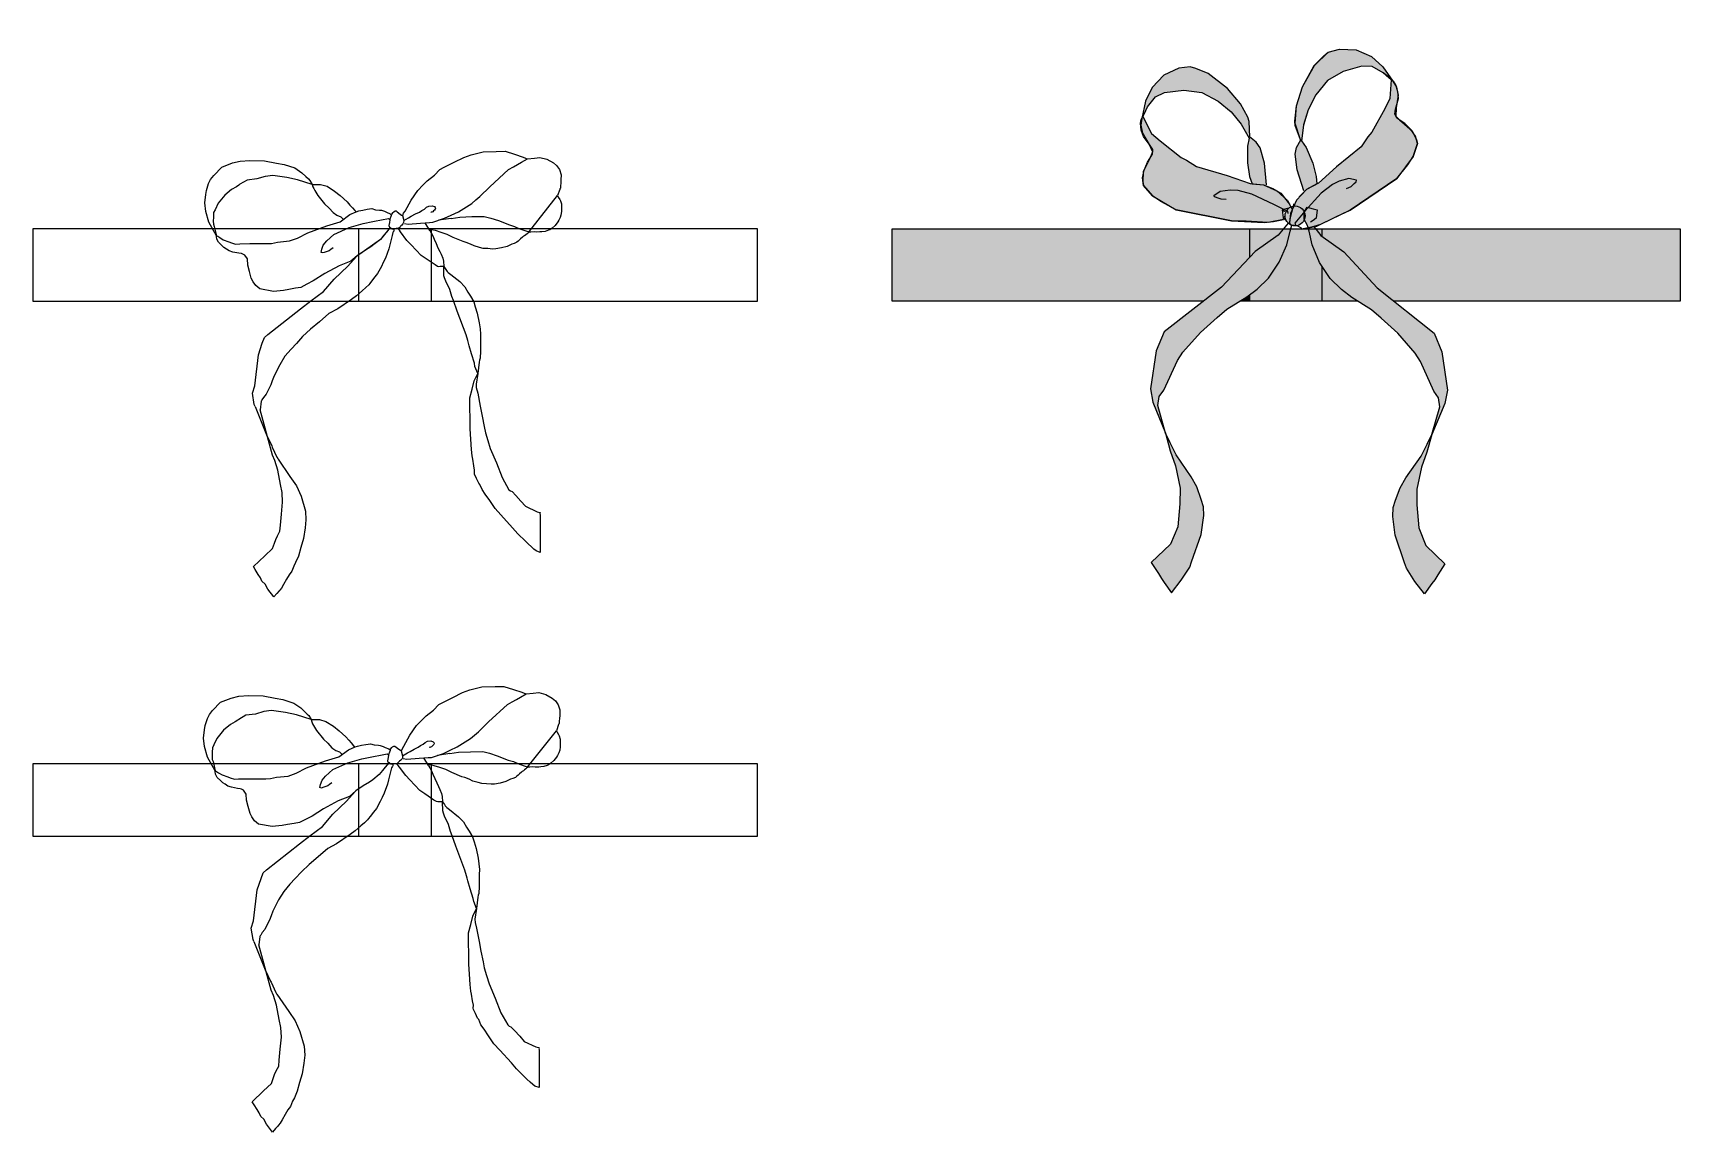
# Model space of a CAD drawing. Header units: millimetres. Extents: x -88727164121 to 1409438023, y -488056698 to 235964078476.
# Drawn here: x -109517641 to -109486434, y 8728189933 to 8728210757 of the extents above; entities that cross this region are included whole.
import ezdxf

# ---------------------------------------------------------------- set-up
doc = ezdxf.new("R2010")
doc.units = ezdxf.units.MM
doc.header["$MEASUREMENT"] = 0

# ---------------------------------------------------------------- blocks, each defined once
blk = doc.blocks.new('bantik')
at = {"color": 18, "true_color": 0x000000}
for p, q in [((-22.92, 152.8), (-23.85, 152.54)), ((-22.06, 152.92), (-22.92, 152.8)), ((-21.55, 152.85), (-22.06, 152.92)), ((-20.53, 152.71), (-21.55, 152.85)), ((-26.62, 151.37), (-27.37, 150.76)), ((-26.07, 151.67), (-26.62, 151.37)), ((-25.81, 151.85), (-26.07, 151.67)), ((-25.7, 151.94), (-25.81, 151.85)), ((-24.9, 152.41), (-25.7, 151.94)), ((-23.85, 152.54), (-24.9, 152.41)), ((-19.33, 152.44), (-20.53, 152.71)), ((-17.71, 151.92), (-19.33, 152.44)), ((-28.44, 149.13), (-28.6, 148.82)), ((-28.11, 149.84), (-28.44, 149.13)), ((-27.37, 150.76), (-28.11, 149.84)), ((-5.62, 149.06), (-5.33, 149.21)), ((-5.33, 149.21), (-5.11, 149.41)), ((-5.11, 149.41), (-4.85, 149.54)), ((-4.85, 149.54), (-4.48, 149.58)), ((-4.48, 149.58), (-4.21, 149.48)), ((-4.15, 149.18), (-4.23, 149.09)), ((-4.21, 149.48), (-4.14, 149.38)), ((-4.12, 149.26), (-4.15, 149.18)), ((-4.14, 149.38), (-4.12, 149.26)), ((6.17, 146.63), (9.38, 150.69)), ((-28.62, 148.33), (-28.64, 147.86)), ((-28.64, 147.86), (-28.63, 147.53)), ((-28.63, 147.53), (-28.53, 147.29)), ((-28.6, 148.82), (-28.62, 148.33)), ((-18.21, 146.58), (-16.12, 147.36)), ((-16.12, 147.36), (-14.63, 147.81)), ((-14.63, 147.81), (-13.56, 148.6)), ((-13.56, 148.6), (-12.85, 148.91)), ((-7.61, 147.94), (-7.07, 148.24)), ((-7.07, 148.24), (-6.78, 148.41)), ((-6.78, 148.41), (-6.31, 148.67)), ((-6.31, 148.67), (-5.87, 148.87)), ((-5.87, 148.87), (-5.62, 149.06)), ((-4.57, 148.86), (-4.62, 148.89)), ((-4.52, 148.88), (-4.57, 148.86)), ((-4.4, 148.91), (-4.52, 148.88)), ((-4.32, 149), (-4.4, 148.91)), ((-4.23, 149.09), (-4.32, 149)), ((-2.37, 148.18), (-3.76, 147.97)), ((-28.53, 147.29), (-28.3, 146.25)), ((-28.3, 146.25), (-28.15, 146.2)), ((-28.15, 146.2), (-27.93, 146.05)), ((-27.93, 146.05), (-27.54, 145.82)), ((-27.54, 145.82), (-26.91, 145.59)), ((-26.91, 145.59), (-26.63, 145.49)), ((-22.2, 145.41), (-21.54, 145.56)), ((-21.54, 145.56), (-20.23, 145.69)), ((-20.23, 145.69), (-19.35, 146)), ((-19.35, 146), (-18.21, 146.58)), ((-8.89, 146.3), (-9.14, 145.27)), ((-8.83, 146.61), (-8.89, 146.3)), ((-8.77, 146.71), (-8.83, 146.61)), ((-8.71, 146.76), (-8.77, 146.71)), ((-8.69, 146.8), (-8.71, 146.76)), ((-8.68, 147.02), (-8.69, 146.98)), ((-8.69, 146.98), (-8.69, 146.86)), ((-8.69, 146.86), (-8.69, 146.8)), ((-8.65, 147.03), (-8.68, 147.02)), ((-8.46, 147.05), (-8.65, 147.03)), ((-8.37, 147.05), (-8.46, 147.05)), ((-8.3, 147.05), (-8.37, 147.05)), ((-8.25, 147.05), (-8.3, 147.05)), ((-8.25, 147.05), (-8, 147.25)), ((-8.23, 147.04), (-8.25, 147.05)), ((-8.22, 147.02), (-8.23, 147.04)), ((-8.09, 146.86), (-8.22, 147.02)), ((-7.96, 146.68), (-8.09, 146.86)), ((-7.26, 145.75), (-7.96, 146.68)), ((-6.8, 145.26), (-7.26, 145.75)), ((-26.63, 145.49), (-26.17, 145.34)), ((-26.17, 145.34), (-25.72, 145.38)), ((-25.72, 145.38), (-24.59, 145.39)), ((-24.59, 145.39), (-23.17, 145.4)), ((-23.17, 145.4), (-22.7, 145.4)), ((-22.7, 145.4), (-22.2, 145.41)), ((-13.8, 142.9), (-12.84, 143.98)), ((-9.63, 143.8), (-9.87, 143.31)), ((-9.25, 144.81), (-9.63, 143.8)), ((-9.14, 145.27), (-9.25, 144.81)), ((-5.68, 144.08), (-6.8, 145.26)), ((-5.14, 143.71), (-5.68, 144.08)), ((-4.16, 143.04), (-5.14, 143.71)), ((-15.29, 141.48), (-13.8, 142.9)), ((-10.5, 142.09), (-10.8, 141.71)), ((-10.08, 142.88), (-10.5, 142.09)), ((-9.87, 143.31), (-10.08, 142.88)), ((-3.17, 141.84), (-3.19, 142.85)), ((-17.86, 139.08), (-16.46, 140.12)), ((-16.46, 140.12), (-15.29, 141.48)), ((-12.21, 140.18), (-12.84, 139.64)), ((-11.81, 140.54), (-12.21, 140.18)), ((-11.48, 140.85), (-11.81, 140.54)), ((-11.35, 141), (-11.48, 140.85)), ((-11.17, 141.24), (-11.35, 141)), ((-10.8, 141.71), (-11.17, 141.24)), ((-19, 138.19), (-17.86, 139.08)), ((-13.39, 139.24), (-14.9, 138.2)), ((-12.84, 139.64), (-13.39, 139.24)), ((-22.63, 135.34), (-19, 138.19)), ((-16.93, 136.77), (-17.91, 135.93)), ((-15.87, 137.68), (-16.93, 136.77)), ((-14.9, 138.2), (-15.87, 137.68)), ((-23.23, 134.39), (-22.98, 135.01)), ((-22.98, 135.01), (-22.63, 135.34)), ((-18.78, 135.12), (-19.47, 134.38)), ((-17.91, 135.93), (-18.78, 135.12)), ((-24.05, 129.7), (-23.66, 133.11)), ((-23.66, 133.11), (-23.23, 134.39)), ((-20.73, 132.96), (-21.3, 132.02)), ((-20.06, 133.75), (-20.73, 132.96)), ((-19.47, 134.38), (-20.06, 133.75)), ((-21.3, 132.02), (-21.93, 130.78)), ((-24.31, 128.88), (-24.05, 129.7)), ((-22.61, 129.14), (-22.82, 128.76)), ((-22.3, 129.79), (-22.61, 129.14)), ((-22.13, 130.25), (-22.3, 129.79)), ((-21.93, 130.78), (-22.13, 130.25)), ((-24.11, 127.64), (-24.31, 128.88)), ((-24.03, 127.41), (-24.11, 127.64)), ((-24.03, 127.41), (-22.77, 124.28)), ((-23.35, 127.98), (-23.48, 127.05)), ((-23.33, 128.04), (-23.35, 127.98)), ((-23.27, 128.14), (-23.33, 128.04)), ((-23.09, 128.42), (-23.27, 128.14)), ((-22.82, 128.76), (-23.09, 128.42)), ((-22.12, 122.04), (-23.48, 127.05)), ((-22.77, 124.28), (-22.19, 123.06)), ((-22.19, 123.06), (-22.13, 122.92)), ((-22.13, 122.92), (-21.61, 121.8)), ((-21.84, 121.46), (-22.12, 122.04)), ((-21.52, 120.38), (-21.84, 121.46)), ((-21.61, 121.8), (-21.51, 121.66)), ((-21.22, 118.81), (-21.52, 120.38)), ((-21.51, 121.66), (-21.47, 121.59)), ((-21.47, 121.59), (-20.18, 119.69)), ((-21.03, 117.93), (-21.22, 118.81)), ((-20.18, 119.69), (-19.47, 118.65)), ((-19.47, 118.65), (-18.93, 117.49)), ((-21.11, 115.52), (-20.99, 116.86)), ((-20.99, 116.86), (-21.03, 117.93)), ((-18.93, 117.49), (-18.46, 115.87)), ((-21.22, 114.31), (-21.11, 115.52)), ((-18.41, 114.89), (-18.5, 114)), ((-18.46, 115.87), (-18.41, 114.89)), ((-21.74, 112.73), (-21.55, 113.13)), ((-21.55, 113.13), (-21.28, 113.66)), ((-21.28, 113.66), (-21.22, 114.31)), ((-18.69, 112.82), (-18.99, 111.84)), ((-18.5, 114), (-18.69, 112.82)), ((-22.95, 110.92), (-22.09, 111.73)), ((-22.09, 111.73), (-21.89, 112.31)), ((-21.89, 112.31), (-21.74, 112.73)), ((-18.99, 111.84), (-19.25, 110.88)), ((-24.21, 109.73), (-22.95, 110.92)), ((-24, 109.4), (-24.21, 109.73)), ((-23.67, 108.86), (-24, 109.4)), ((-19.96, 109.22), (-20.28, 108.83)), ((-19.76, 109.78), (-19.96, 109.22)), ((-19.55, 110.17), (-19.76, 109.78)), ((-19.25, 110.88), (-19.55, 110.17)), ((-23.42, 108.49), (-23.67, 108.86)), ((-23.27, 108.11), (-23.42, 108.49)), ((-22.92, 107.8), (-23.27, 108.11)), ((-22.62, 107.25), (-22.92, 107.8)), ((-21.12, 107.36), (-21.31, 107.14)), ((-20.89, 107.75), (-21.12, 107.36)), ((-20.57, 108.33), (-20.89, 107.75)), ((-20.28, 108.83), (-20.57, 108.33)), ((-21.97, 106.38), (-22.62, 107.25)), ((-21.62, 106.78), (-21.97, 106.38)), ((-21.38, 107.05), (-21.62, 106.78)), ((-21.31, 107.14), (-21.38, 107.05))]:
    blk.add_line(p, q, dxfattribs=at)
for points in [[(-9.1, 147.17), (-9.51, 146.67), (-9.81, 146.31), (-10.19, 145.85), (-10.9, 145.29), (-11.24, 145.03), (-11.95, 144.6), (-12.75, 144.06), (-13.46, 143.44), (-14.73, 142.95), (-16.32, 142.08), (-17.6, 141.27), (-18.33, 140.9), (-18.99, 140.56), (-19.56, 140.46), (-20.31, 140.33), (-20.89, 140.22), (-21.99, 140.12), (-23.5, 140.39), (-23.96, 140.75), (-24.23, 141.19), (-24.44, 141.56), (-24.65, 142.32), (-24.84, 143.01), (-24.88, 143.7), (-25.16, 144.13), (-25.39, 144.23), (-25.52, 144.29), (-25.82, 144.32), (-26.49, 144.46), (-26.88, 144.59), (-27.19, 144.79), (-27.46, 144.95), (-27.7, 145.19), (-28.07, 145.54), (-28.25, 145.89), (-28.29, 146.18), (-28.3, 146.25), (-29.14, 147.77), (-29.48, 148.94), (-29.57, 149.88), (-29.47, 150.8), (-29.39, 151.26), (-29.16, 152.04), (-28.94, 152.47), (-28.59, 152.91), (-27.69, 153.84), (-26.52, 154.3), (-25.69, 154.5), (-24.62, 154.57), (-22.99, 154.53), (-21.67, 154.29), (-20.82, 154.13), (-19.62, 153.75), (-18.85, 153.21), (-18.44, 152.82), (-18.13, 152.53), (-17.97, 152.37), (-17.71, 151.92), (-16.79, 151.93), (-16.07, 151.73), (-15.24, 151.19), (-14.62, 150.69), (-13.87, 150.02), (-13.55, 149.65), (-13.28, 149.34), (-13.02, 149.04), (-12.85, 148.91), (-12.58, 149), (-12.13, 149.1), (-11.65, 149.18), (-11.15, 149.26), (-10.74, 149.14), (-10.28, 149.1), (-10.06, 149.08), (-9.75, 148.97), (-9.51, 148.86), (-9.11, 148.69), (-8.95, 148.54), (-8.93, 148.65), (-8.78, 148.83), (-8.7, 148.91), (-8.56, 149), (-8.45, 149), (-8.32, 148.89), (-8, 148.64), (-7.85, 148.53), (-7.8, 148.5), (-7.76, 148.48), (-7.73, 148.48), (-7.62, 148.74), (-7.47, 148.99), (-6.8, 150.2), (-6.07, 151.26), (-5.49, 151.86), (-5.01, 152.34), (-4.2, 152.95), (-3.61, 153.59), (-3.16, 153.82), (-2.05, 154.37), (-0.99, 154.91), (-0.17, 155.2), (0.57, 155.38), (1.16, 155.53), (2.61, 155.57), (3.59, 155.59), (4.63, 155.26), (5.58, 154.95), (5.82, 154.84), (5.92, 154.79), (6.06, 154.77), (6.82, 154.84), (7.43, 154.9), (8.2, 154.7), (8.91, 154.3), (9.27, 154), (9.58, 153.56), (9.77, 152.99), (9.75, 152.42), (9.74, 152.02), (9.68, 151.8), (9.69, 151.63), (9.69, 151.56), (9.68, 151.54), (9.68, 151.52), (9.64, 151.43), (9.62, 151.37), (9.38, 150.69), (9.45, 150.53), (9.61, 150.27), (9.7, 150.13), (9.79, 149.78), (9.81, 149.49), (9.81, 148.92), (9.75, 148.54), (9.66, 148.27), (9.5, 147.97), (9.4, 147.79), (9.11, 147.39), (8.77, 147.1), (8.63, 147), (8.52, 146.91), (8.36, 146.87), (7.99, 146.74), (7.65, 146.7), (7.43, 146.68), (7.04, 146.66), (6.78, 146.69), (6.43, 146.67), (6.31, 146.66), (6.21, 146.68), (6.13, 146.58), (6.01, 146.49), (5.87, 146.37), (5.73, 146.26), (5.61, 146.2), (5.51, 146.12), (5.29, 145.92), (5.15, 145.78), (5.03, 145.66), (4.86, 145.54), (4.58, 145.42), (4.33, 145.34), (3.8, 145.09), (3.17, 144.92), (2.55, 144.81), (2.18, 144.79), (1.66, 144.84), (1.14, 144.87), (0.74, 144.98), (0.16, 145.13), (-0.25, 145.33), (-0.73, 145.52), (-1.05, 145.62), (-2.17, 146.08), (-2.83, 146.41), (-3.48, 146.62), (-4.12, 146.83), (-4.57, 146.93), (-4.61, 146.94), (-4.63, 146.94), (-4.65, 146.93), (-4.68, 146.89), (-4.72, 146.88), (-4.74, 146.83), (-4.71, 146.77), (-4.6, 146.58), (-4.41, 146.25), (-4.25, 145.88), (-4.04, 145.41), (-3.83, 144.93), (-3.63, 144.52), (-3.48, 144.22), (-3.31, 143.77), (-3.24, 143.44), (-3.19, 142.85), (-2.98, 142.54), (-2.9, 142.41), (-2.8, 142.3), (-2.71, 142.21), (-2.42, 141.99), (-1.43, 141.2), (-0.87, 140.62), (-0.53, 140.05), (-0.25, 139.59), (0.13, 138.97), (0.29, 138.41), (0.51, 137.7), (0.73, 136.64), (0.81, 135.99), (0.88, 135.38), (0.86, 134.81), (0.86, 133.5), (0.83, 132.73), (0.76, 132.54), (0.7, 132.3), (0.57, 131.06), (0.38, 129.89), (0.4, 129.51), (0.56, 128.89), (0.84, 127.44), (1.05, 126.35), (1.28, 125.19), (1.41, 124.51), (1.68, 123.66), (1.94, 122.76), (2.63, 121.18), (3.26, 119.56), (4.01, 118.22), (4.16, 118.09), (4.35, 118.01), (4.77, 117.59), (5.33, 116.96), (5.84, 116.39), (7.12, 115.78), (7.39, 115.71), (7.46, 115.69), (7.43, 115.57), (7.46, 115.49), (7.46, 111.3)], [(-7.53, 147.61), (-7.13, 147.55), (-5.76, 147.65), (-4.76, 147.72), (-4.41, 147.75), (-3.1, 148.19), (-2.36, 148.53), (-1.56, 148.91), (-0.09, 149.82), (0.35, 150.21), (0.78, 150.59), (1.89, 151.66), (3.97, 153.58), (4.5, 153.88), (4.96, 154.14), (5.4, 154.39), (6.06, 154.77)], [(-17.71, 151.92), (-17.64, 151.68), (-17.55, 151.46), (-17.43, 151.27), (-17.09, 150.72), (-16.35, 149.77), (-15.86, 149.32), (-15.42, 148.82), (-14.99, 148.52), (-14.56, 148.35), (-14.28, 148.07)], [(-15.4, 144.94), (-15.66, 144.74), (-15.85, 144.6), (-16.29, 144.46), (-16.39, 144.42), (-16.56, 144.37), (-16.73, 144.42), (-16.67, 144.77), (-16.49, 145.23), (-16.12, 145.69), (-15.32, 146.4), (-13.64, 147.16), (-12.1, 147.6), (-11.01, 147.82), (-9.87, 148.05), (-9.49, 148.12), (-9.31, 148.16), (-9.15, 148)], [(-9.15, 148), (-9.2, 147.74), (-9.26, 147.38), (-9.18, 147.2), (-9.1, 147.17), (-8.89, 147.04), (-8.68, 147.02)], [(-9.15, 148), (-8.95, 148.54)], [(-7.76, 148.48), (-7.61, 147.94), (-7.63, 147.71), (-7.7, 147.57), (-7.81, 147.43), (-7.95, 147.34), (-7.98, 147.27), (-8, 147.25)], [(-4.73, 146.85), (-5.26, 147.69)], [(-2.37, 148.18), (-1.42, 148.33), (-0.1, 148.37), (1.27, 148.4), (2, 148.22), (2.84, 147.94), (4.07, 147.45), (4.63, 147.28), (5.11, 147.07), (6.21, 146.68)], [(-3.19, 142.85), (-3.47, 142.86), (-3.58, 142.85), (-3.72, 142.84), (-3.87, 142.88), (-4.16, 143.04)], [(7.46, 111.3), (7.46, 111.3), (7, 111.46), (6.77, 111.64), (6.5, 111.9), (6.11, 112.23), (5.68, 112.68), (5.13, 113.22), (4.99, 113.36), (4.41, 114.01), (3.12, 115.43), (2.48, 116.14), (1.88, 117.02), (1.39, 117.73), (1.05, 118.23), (0.8, 118.81), (0.68, 118.94), (0.43, 119.46), (0.21, 119.93), (0.19, 120.05), (0.21, 120.38), (0.12, 120.87), (0.01, 121.6), (-0.05, 121.95), (-0.14, 122.66), (-0.21, 123.8), (-0.28, 124.93), (-0.29, 126.08), (-0.31, 127.27), (-0.32, 128.38), (-0.07, 129.31), (0.15, 130.23), (0.57, 131.06), (0.25, 131.84), (0.2, 132.18), (-0.13, 133.24), (-0.39, 134.12), (-0.47, 134.4), (-0.53, 134.68), (-0.73, 135.31), (-1.71, 137.95), (-2.13, 139.1), (-2.3, 139.55), (-2.52, 140.34), (-2.98, 141.26), (-3.1, 141.6), (-3.17, 141.84)]]:
    blk.add_lwpolyline(points, dxfattribs=at)
blk = doc.blocks.new('banr cast')
for p, q in [((-132.16, 50.06), (-133.11, 48.19)), ((-134.06, 47.38), (-136.38, 45.54)), ((-133.11, 48.19), (-134.06, 47.38)), ((-136.38, 45.54), (-136.98, 45.25)), ((-138.08, 44.52), (-141.47, 43.53)), ((-136.98, 45.25), (-138.08, 44.52)), ((-145.48, 42.5), (-146.53, 42.09)), ((-144, 42.65), (-145.48, 42.5)), ((-142.64, 41.92), (-144.14, 41.53)), ((-141.47, 43.53), (-144, 42.65)), ((-141.82, 41.97), (-142.64, 41.92)), ((-140.71, 41.82), (-141.82, 41.97)), ((-148.36, 40.38), (-148.62, 39.88)), ((-147.4, 41.6), (-148.36, 40.38)), ((-146.6, 40.39), (-148.13, 39.59)), ((-144.14, 41.53), (-146.6, 40.39)), ((-141.37, 40.91), (-140.82, 40.93)), ((-140.82, 40.93), (-140.37, 41.09)), ((-140, 41.32), (-140.71, 41.82)), ((-140.37, 41.09), (-140.11, 41.19)), ((-140.11, 41.19), (-140, 41.32)), ((-148.13, 39.59), (-148.15, 39.36))]:
    blk.add_line(p, q)
for points in [[(-143.96, 47.81), (-143.89, 49.51), (-143.75, 49.97), (-142.93, 51.47), (-141.49, 53.14), (-139.37, 54.81), (-138, 55.36), (-137.4, 55.55), (-136.12, 55.4), (-134.46, 54.61), (-133.19, 53.26), (-132.46, 51.74), (-132.05, 49.85), (-131.93, 49.08), (-132.11, 48.2), (-132.87, 46.97), (-133.24, 46.15), (-133.02, 45.62), (-132.21, 43.96), (-132.16, 42.86), (-132.21, 42.45), (-133.22, 41.3), (-135.83, 39.76), (-141.94, 38.53), (-145.55, 38.35), (-146.58, 38.46), (-147.69, 38.69)], [(-147.67, 38.69), (-146, 38.34), (-143.58, 38.5), (-141.94, 38.53), (-135.83, 39.76), (-134.13, 40.68), (-133.22, 41.3), (-132.21, 42.45), (-132.11, 43.28), (-132.29, 44.14), (-132.67, 45.01), (-133.22, 45.9), (-133.27, 46.41), (-132.98, 46.87), (-132.22, 47.85), (-131.99, 48.55), (-131.9, 49.34), (-131.98, 49.72), (-132.29, 50.3), (-132.67, 51.11), (-133.54, 52.21), (-134.57, 52.71), (-136.68, 52.96), (-138.67, 52.69), (-140.46, 51.75), (-141.91, 50.55), (-143.03, 49.21), (-143.91, 47.68), (-143.73, 46.79), (-143.71, 44.94), (-143.94, 43.44), (-144.21, 42.64), (-145.48, 42.5), (-146.96, 41.85), (-148.13, 40.77), (-148.62, 39.88), (-148.65, 39.65), (-148.28, 39.44), (-147.96, 39.19), (-147.66, 38.86), (-147.69, 38.69)], [(-145.83, 42.5), (-145.59, 44.9), (-145.12, 46.61), (-144.69, 47.22), (-143.94, 47.82)]]:
    blk.add_lwpolyline(points)

msp = doc.modelspace()

# ---------------------------------------------------------------- hatches: boundary and pattern name
h = msp.add_hatch(color=256)
h.dxf.hatch_style = 1
h.set_gradient(color1=(242, 103, 34), color2=(248, 153, 30), name='CYLINDER')
h.paths.add_polyline_path([(-109493331.8, 8728209584.8), (-109493111.2, 8728209853.7), (-109492814.7, 8728210028.2), (-109492463.4, 8728210129.3), (-109492268.1, 8728210119.6), (-109492056.8, 8728210002.5), (-109491905.5, 8728209888.6), (-109492066.3, 8728210116.3), (-109492282.6, 8728210308.6), (-109492573.1, 8728210438.1), (-109492887.6, 8728210451.8), (-109493100.4, 8728210390.4), (-109493362.3, 8728210142.5), (-109493587.5, 8728209736.5), (-109493703.2, 8728209376.9), (-109493729.2, 8728209043.7), (-109493623.6, 8728208729.4), (-109493620.4, 8728208732.6), (-109493606, 8728208711.5), (-109493568.5, 8728209013), (-109493481.6, 8728209299.8)])
h = msp.add_hatch(color=256)
h.dxf.hatch_style = 1
h.set_gradient(color1=(242, 103, 34), color2=(248, 153, 30), name='CYLINDER')
h.paths.add_polyline_path([(-109491490.6, 8728208415.1), (-109491408.1, 8728208664), (-109491427.8, 8728208732.8), (-109491489, 8728208862.1), (-109491529.4, 8728208921.2), (-109491713.9, 8728209083.6), (-109491796.5, 8728209143.2), (-109491838.4, 8728209219.2), (-109491823.9, 8728209311.4), (-109491807.6, 8728209372.2), (-109491773.9, 8728209580.1), (-109491804.4, 8728209731.8), (-109491874.5, 8728209844.7), (-109491876, 8728209846.8), (-109491906.8, 8728209871.4), (-109491932.6, 8728209511.1), (-109492029, 8728209320.4), (-109492272.2, 8728208875.6), (-109492348.1, 8728208789), (-109492474.3, 8728208601.1), (-109492944.1, 8728208219), (-109493285.6, 8728207910.2), (-109493509.2, 8728207788.2), (-109493699.7, 8728207587), (-109493749.7, 8728207477.9, -0.3253235), (-109493556.1, 8728207368.6), (-109493546.6, 8728207380.2), (-109493537.5, 8728207390.2), (-109493501.7, 8728207455.6), (-109493482.5, 8728207450.3), (-109493537.5, 8728207390.2), (-109493553.1, 8728207361.6, -0.0971109), (-109493539.1, 8728207290.3, -0.0956428), (-109493552.7, 8728207220), (-109493496.7, 8728207123.2), (-109493479.4, 8728207063.7), (-109493415.3, 8728207076.5), (-109493264.8, 8728207121.5), (-109492942.7, 8728207282.8), (-109492685.2, 8728207395.4), (-109491801.2, 8728207997.3)])
h.paths.add_polyline_path([(-109493940, 8728207414.1), (-109493895, 8728207426), (-109493843.7, 8728207439.6, -0.0582762), (-109493806.1, 8728207462.2), (-109493839, 8728207521.9), (-109493921.1, 8728207626.1), (-109494072.8, 8728207765.4), (-109494326.4, 8728207876.9), (-109494579.9, 8728207902.6), (-109495014.5, 8728208054.7), (-109495595.7, 8728208224.4), (-109495785, 8728208348.6), (-109495888.5, 8728208399), (-109496285.3, 8728208714.5), (-109496448.2, 8728208852.9), (-109496611.8, 8728209174.9), (-109496630.6, 8728209140.3), (-109496631.2, 8728209137.7), (-109496652, 8728209006.5), (-109496621.3, 8728208854.9), (-109496509.4, 8728208676.3), (-109496470.8, 8728208626.6), (-109496421.7, 8728208547.2), (-109496430.8, 8728208461), (-109496483.8, 8728208374), (-109496590.8, 8728208152.7), (-109496605.1, 8728208082.5), (-109496611.3, 8728207939.6), (-109496602.8, 8728207868.6), (-109496430.1, 8728207671.2), (-109495981.7, 8728207406.7), (-109494933.5, 8728207195.1), (-109494652.3, 8728207191.2), (-109494292.9, 8728207167.6), (-109494136.7, 8728207184.6), (-109493946.4, 8728207223.6), (-109493952.1, 8728207251.7), (-109493971.3, 8728207405.9), (-109493951.9, 8728207411), (-109493957.7, 8728207423.4)])
h.paths.add_polyline_path([(-109491385.2, 8728201379.6), (-109491421.8, 8728201814.5), (-109491421.8, 8728202112.6), (-109491333.9, 8728202532.8), (-109491228.6, 8728202816.6), (-109491133.9, 8728203151.9), (-109491225.3, 8728202968), (-109491341.2, 8728202740.4), (-109491627.3, 8728202326.7), (-109491736.3, 8728202139), (-109491825, 8728201902.1), (-109491866.3, 8728201763.9), (-109491876.4, 8728201595.9), (-109491830.8, 8728201238.7), (-109491653.4, 8728200715.9), (-109491619.5, 8728200619.4), (-109491461.2, 8728200366.7), (-109491278.7, 8728200129.8), (-109491139.2, 8728200324.5), (-109491082.8, 8728200397.9), (-109491026.2, 8728200488.4), (-109490888.6, 8728200700.8), (-109491250.5, 8728201047.5)])
h.paths.add_polyline_path([(-109495505.5, 8728201255.3), (-109495456.7, 8728201612.1), (-109495465.3, 8728201780.2), (-109495505.3, 8728201918.7), (-109495591.9, 8728202156.5), (-109495699.2, 8728202345.2), (-109495981.5, 8728202761.4), (-109496095.3, 8728202990), (-109496185.1, 8728203174.8), (-109496093.4, 8728202838.6), (-109495990.7, 8728202553.8), (-109495906.6, 8728202132.9), (-109495909.3, 8728201834.8), (-109495949.9, 8728201400.2), (-109496087.6, 8728201069.4), (-109496452.6, 8728200726), (-109496316.9, 8728200512.3), (-109496261.1, 8728200421.3), (-109496205.4, 8728200347.4), (-109496067.7, 8728200151.5), (-109495883, 8728200386.7), (-109495722.4, 8728200638), (-109495687.7, 8728200734.1)])
h.paths.add_polyline_path([(-109495521.1, 8728205082.7), (-109495203.2, 8728205366.2), (-109495020.8, 8728205522.4), (-109494773.4, 8728205675.8), (-109495462.9, 8728205675.8), (-109496210.6, 8728205092.3), (-109496357, 8728204736.9), (-109496469.3, 8728204012.3), (-109496420.7, 8728203760.3), (-109496185.1, 8728203174.8), (-109496327.7, 8728203697.6), (-109496302.3, 8728203869.7), (-109496214.4, 8728203990.7), (-109495952.4, 8728204550.4), (-109495854.8, 8728204711.8)])
h.paths.add_polyline_path([(-109491091, 8728205069.1), (-109491854.1, 8728205675.8), (-109492539, 8728205675.8), (-109492276.9, 8728205510), (-109492095.9, 8728205352.1), (-109491780.6, 8728205065.7), (-109491450.2, 8728204691.9), (-109491354.1, 8728204529.6), (-109491097.2, 8728203967.6), (-109491010.4, 8728203845.7), (-109490986.6, 8728203673.4), (-109491133.9, 8728203151.9), (-109490893, 8728203735.2), (-109490842.1, 8728203986.9), (-109490947.8, 8728204712.5)])
h.paths.add_polyline_path([(-109492802.6, 8728206609.8), (-109493238.6, 8728206920), (-109493342.8, 8728207048.6), (-109493475.2, 8728207048.6), (-109493461.3, 8728206999.4), (-109493401.7, 8728206742.7), (-109493262.8, 8728206410), (-109493062.5, 8728206107), (-109492846.7, 8728205896.9), (-109492651.1, 8728205746.8), (-109492539, 8728205675.8), (-109491854.1, 8728205675.8), (-109492171, 8728205927.8)])
h.paths.add_polyline_path([(-109494229.8, 8728206112.3), (-109494026.8, 8728206413.5), (-109493884.9, 8728206744.9), (-109493822.9, 8728207001), (-109493809, 8728207048.6), (-109493943.3, 8728207048.6), (-109494046.3, 8728206923.6), (-109494485.1, 8728206617.4), (-109495122.9, 8728205941.2), (-109495462.9, 8728205675.8), (-109494773.4, 8728205675.8), (-109494644.4, 8728205755.8), (-109494447.5, 8728205904.2)])
h.paths.add_polyline_path([(-109496630.6, 8728209140.3), (-109496631.2, 8728209137.7), (-109496652, 8728209006.5), (-109496621.3, 8728208854.9), (-109496509.4, 8728208676.3), (-109496470.8, 8728208626.6), (-109496421.7, 8728208547.2), (-109496430.8, 8728208461), (-109496483.8, 8728208374), (-109496590.8, 8728208152.7), (-109496605.1, 8728208082.5), (-109496611.3, 8728207939.6), (-109496602.8, 8728207868.6), (-109496430.1, 8728207671.2), (-109495981.7, 8728207406.7), (-109494933.5, 8728207195.1), (-109494652.3, 8728207191.2), (-109494292.9, 8728207167.6), (-109494136.7, 8728207184.6), (-109494237.3, 8728207164), (-109494292.9, 8728207167.6), (-109494314.6, 8728207165.3), (-109494933.5, 8728207195.1), (-109495981.7, 8728207406.7), (-109496273.6, 8728207565.5), (-109496430.1, 8728207671.2), (-109496602.8, 8728207868.6), (-109496611.3, 8728207939.6), (-109496619.7, 8728208010.7), (-109496605.1, 8728208082.5), (-109496603.2, 8728208127.1), (-109496590.8, 8728208152.7), (-109496589.7, 8728208157.8), (-109496524.3, 8728208307.7), (-109496483.8, 8728208374), (-109496465.2, 8728208412.6), (-109496426.2, 8728208504.1), (-109496489.5, 8728208644.5), (-109496509.4, 8728208676.3), (-109496601.5, 8728208794.8), (-109496641, 8728208914.9), (-109496657.3, 8728209050.2), (-109496643.7, 8728209116.3), (-109496630.6, 8728209140.3), (-109496559.9, 8728209462.5), (-109496435.1, 8728209723.6), (-109496217.6, 8728209955.8), (-109495933.1, 8728210090.4), (-109495713.1, 8728210116.5), (-109495610.3, 8728210084.4), (-109495375.6, 8728209989.6), (-109495010.5, 8728209702.9), (-109494764.3, 8728209416.4), (-109494622.3, 8728209158.4), (-109494599.6, 8728209080.4), (-109494586.3, 8728208787), (-109494462.6, 8728208686.7), (-109494388.2, 8728208582.3), (-109494307.6, 8728208288.5), (-109494263.4, 8728207849.2), (-109494326.4, 8728207876.9), (-109494543.7, 8728207901.1), (-109494590.1, 8728208038.3), (-109494629.2, 8728208295.5), (-109494626.9, 8728208612.7), (-109494595.6, 8728208765.4), (-109494747.2, 8728209028.7), (-109494938.6, 8728209259.3), (-109495187.2, 8728209463.8), (-109495494.9, 8728209626), (-109495835.9, 8728209671.8), (-109496198.9, 8728209628.6), (-109496375.2, 8728209543.9), (-109496524.4, 8728209354), (-109496589.9, 8728209215.1)])
h.paths.add_polyline_path([(-109493392.7, 8728208291.5), (-109493517.9, 8728208582.9), (-109493620.4, 8728208732.6), (-109493698, 8728208587.4), (-109493726.1, 8728208462.2), (-109493686.4, 8728208160.2), (-109493557.5, 8728207741.3), (-109493509.2, 8728207788.2), (-109493318.4, 8728207894.8), (-109493328.8, 8728208039.3)], flags=17)
at = {"true_color": 0xcd6928}
h = msp.add_hatch(color=32, dxfattribs=at)
h.dxf.hatch_style = 1
h.paths.add_polyline_path([(-109493916.9, 8728207290.3, 0.8254124), (-109493552.7, 8728207220), (-109493554.5, 8728207359), (-109493553.1, 8728207361.6, 0.8229697)])
h = msp.add_hatch(color=256)
h.dxf.hatch_style = 1
h.set_gradient(color1=(173, 221, 247), name='INVCYLINDER')
h.paths.add_polyline_path([(-109494584.6, 8728207048.6), (-109501362.7, 8728207048.6), (-109501362.7, 8728205675.8), (-109495462.9, 8728205675.8), (-109495122.9, 8728205941.2), (-109494584.6, 8728206511.9)])
h.paths.add_polyline_path([(-109486433.7, 8728207048.6), (-109493211.8, 8728207048.6), (-109493211.8, 8728206900.9), (-109492802.6, 8728206609.8), (-109492171, 8728205927.8), (-109491854.1, 8728205675.8), (-109486433.7, 8728205675.8)])
h.paths.add_polyline_path([(-109493062.5, 8728206107), (-109493211.8, 8728206332.8), (-109493211.8, 8728205675.8), (-109492539, 8728205675.8), (-109492651.1, 8728205746.8), (-109492846.7, 8728205896.9)], flags=17)
h = msp.add_hatch(color=256)
h.dxf.hatch_style = 1
h.set_gradient(color1=(242, 103, 34), color2=(248, 153, 30), name='CYLINDER')
h.paths.add_polyline_path([(-109493211.8, 8728206332.8), (-109493262.8, 8728206410), (-109493401.7, 8728206742.7), (-109493461.3, 8728206999.4), (-109493475.2, 8728207048.6), (-109493555.4, 8728207048.6), (-109493602.4, 8728207039.3), (-109493605.9, 8728207038.6), (-109493607.9, 8728207048.6), (-109493809, 8728207048.6), (-109493822.9, 8728207001), (-109493884.9, 8728206744.9), (-109494026.8, 8728206413.5), (-109494229.8, 8728206112.3), (-109494447.5, 8728205904.2), (-109494584.6, 8728205800.9), (-109494584.6, 8728205675.8), (-109493211.8, 8728205675.8)])
h.paths.add_polyline_path([(-109493943.3, 8728207048.6), (-109494584.6, 8728207048.6), (-109494584.6, 8728206511.9), (-109494485.1, 8728206617.4), (-109494046.3, 8728206923.6)], flags=17)
h.paths.add_polyline_path([(-109493211.8, 8728207048.6), (-109493342.8, 8728207048.6), (-109493238.6, 8728206920), (-109493211.8, 8728206900.9)], flags=17)
h = msp.add_hatch(color=256)
h.dxf.hatch_style = 1
h.set_gradient(color1=(173, 221, 247), name='INVCYLINDER')
h.paths.add_polyline_path([(-109494584.6, 8728205800.9), (-109494644.4, 8728205755.8), (-109494773.4, 8728205675.8), (-109494584.6, 8728205675.8)])

# ---------------------------------------------------------------- linework, layer by layer
for p, q in [((-109496611.8, 8728209174.9), (-109496448.2, 8728208852.9)), ((-109496448.2, 8728208852.9), (-109496285.3, 8728208714.5)), ((-109496285.3, 8728208714.5), (-109495888.5, 8728208399)), ((-109495888.5, 8728208399), (-109495785, 8728208348.6)), ((-109495785, 8728208348.6), (-109495595.7, 8728208224.4)), ((-109495595.7, 8728208224.4), (-109495014.5, 8728208054.7)), ((-109495014.5, 8728208054.7), (-109494579.9, 8728207902.6)), ((-109495267.2, 8728207674.8), (-109495145.2, 8728207761.2)), ((-109495247.7, 8728207652.7), (-109495267.2, 8728207674.8)), ((-109495202.3, 8728207635.7), (-109495247.7, 8728207652.7)), ((-109495145.2, 8728207761.2), (-109494955, 8728207786.1)), ((-109494955, 8728207786.1), (-109494813, 8728207777.4)), ((-109494813, 8728207777.4), (-109494556.3, 8728207710.1)), ((-109494579.9, 8728207902.6), (-109494326.4, 8728207876.9)), ((-109494556.3, 8728207710.1), (-109494133.6, 8728207515.4)), ((-109494326.4, 8728207876.9), (-109494146.6, 8728207806.7)), ((-109494146.6, 8728207806.7), (-109493997.6, 8728207723.3)), ((-109493997.6, 8728207723.3), (-109493831.9, 8728207512.9)), ((-109495126.5, 8728207607.4), (-109495202.3, 8728207635.7)), ((-109495031, 8728207603.9), (-109495126.5, 8728207607.4)), ((-109494133.6, 8728207515.4), (-109493871.2, 8728207378.2)), ((-109493959.5, 8728207427.2), (-109493932.9, 8728207370.4)), ((-109493871.2, 8728207378.2), (-109493867.5, 8728207339)), ((-109493831.9, 8728207512.9), (-109493786.8, 8728207427.2)), ((-109503913.5, 8728207048.6), (-109517641.3, 8728207048.6)), ((-109517641.3, 8728207048.6), (-109517641.3, 8728205675.8)), ((-109511463.8, 8728205675.8), (-109511463.8, 8728207048.6)), ((-109510871.6, 8728207070), (-109511058.3, 8728206843.6)), ((-109510091, 8728205675.8), (-109510091, 8728207048.6)), ((-109503913.5, 8728205675.8), (-109503913.5, 8728207048.6)), ((-109501362.7, 8728205675.8), (-109501362.7, 8728207048.6)), ((-109501362.7, 8728207048.6), (-109486433.7, 8728207048.6)), ((-109494584.6, 8728206511.9), (-109494584.6, 8728207048.6)), ((-109493859.7, 8728207150), (-109493857.6, 8728207152.9)), ((-109493211.8, 8728206900.9), (-109493211.8, 8728207048.6)), ((-109486433.7, 8728207048.6), (-109486433.7, 8728205675.8)), ((-109511058.3, 8728206843.6), (-109511512.9, 8728206523.5)), ((-109511512.9, 8728206523.5), (-109511678.2, 8728206337.6)), ((-109493211.8, 8728205675.8), (-109493211.8, 8728206332.8)), ((-109494584.6, 8728205675.8), (-109494584.6, 8728205800.9)), ((-109517641.3, 8728205675.8), (-109503913.5, 8728205675.8)), ((-109495462.9, 8728205675.8), (-109501362.7, 8728205675.8)), ((-109492539, 8728205675.8), (-109494773.4, 8728205675.8)), ((-109486433.7, 8728205675.8), (-109491854.1, 8728205675.8)), ((-109503913.5, 8728196911.5), (-109517641.3, 8728196911.5)), ((-109517641.3, 8728196911.5), (-109517641.3, 8728195538.7)), ((-109511463.8, 8728195538.7), (-109511463.8, 8728196911.5)), ((-109510091, 8728195538.7), (-109510091, 8728196911.5)), ((-109503913.5, 8728195538.7), (-109503913.5, 8728196911.5)), ((-109517641.3, 8728195538.7), (-109503913.5, 8728195538.7))]:
    msp.add_line(p, q)
for points in [[(-109493623.6, 8728208729.4), (-109493729.2, 8728209043.7), (-109493703.2, 8728209376.9), (-109493587.5, 8728209736.5), (-109493362.3, 8728210142.5), (-109493100.4, 8728210390.4), (-109492887.6, 8728210451.8), (-109492573.1, 8728210438.1), (-109492282.6, 8728210308.6), (-109492066.3, 8728210116.3), (-109491905.5, 8728209888.6), (-109492056.8, 8728210002.5), (-109492268.1, 8728210119.6), (-109492463.4, 8728210129.3), (-109492814.7, 8728210028.2), (-109493111.2, 8728209853.7), (-109493331.8, 8728209584.8), (-109493481.6, 8728209299.8), (-109493568.5, 8728209013), (-109493606, 8728208711.5), (-109493620.4, 8728208732.6), (-109493623.6, 8728208729.4)], [(-109494586.3, 8728208788.7), (-109494599.6, 8728209080.4), (-109494622.3, 8728209158.4), (-109494764.3, 8728209416.4), (-109495010.5, 8728209702.9), (-109495375.6, 8728209989.6), (-109495610.3, 8728210084.4), (-109495713.1, 8728210116.5), (-109495933.1, 8728210090.4), (-109496217.6, 8728209955.8), (-109496435.1, 8728209723.6), (-109496559.9, 8728209462.5), (-109496631.2, 8728209137.7), (-109496652, 8728209006.5), (-109496621.3, 8728208854.9), (-109496489.5, 8728208644.5), (-109496426.2, 8728208504.1), (-109496465.2, 8728208412.6), (-109496603.2, 8728208127.1), (-109496611.3, 8728207939.6), (-109496602.8, 8728207868.6), (-109496430.1, 8728207671.2), (-109495981.7, 8728207406.7), (-109494933.5, 8728207195.1), (-109494314.6, 8728207165.3), (-109494136.7, 8728207184.6), (-109493946.4, 8728207223.6)], [(-109493949.9, 8728207222.8), (-109494237.3, 8728207164), (-109494652.3, 8728207191.2), (-109494933.5, 8728207195.1), (-109495981.7, 8728207406.7), (-109496273.6, 8728207565.5), (-109496430.1, 8728207671.2), (-109496602.8, 8728207868.6), (-109496619.7, 8728208010.7), (-109496589.7, 8728208157.8), (-109496524.3, 8728208307.7), (-109496430.8, 8728208461), (-109496421.7, 8728208547.2), (-109496470.8, 8728208626.6), (-109496601.5, 8728208794.8), (-109496641, 8728208914.9), (-109496657.3, 8728209050.2), (-109496643.7, 8728209116.3), (-109496589.9, 8728209215.1), (-109496524.4, 8728209354), (-109496375.2, 8728209543.9), (-109496198.9, 8728209628.6), (-109495835.9, 8728209671.8), (-109495494.9, 8728209626), (-109495187.2, 8728209463.8), (-109494938.6, 8728209259.3), (-109494747.2, 8728209028.7), (-109494595.6, 8728208765.4), (-109494626.9, 8728208612.7), (-109494629.2, 8728208295.5), (-109494590.1, 8728208038.3), (-109494543.7, 8728207901.1), (-109494326.4, 8728207876.9), (-109494072.8, 8728207765.4), (-109493871.4, 8728207580.5), (-109493806.1, 8728207462.2)], [(-109494266.2, 8728207877.1), (-109494307.6, 8728208288.5), (-109494388.2, 8728208582.3), (-109494462.6, 8728208686.7), (-109494590.5, 8728208790.4)], [(-109493843.7, 8728207439.6), (-109493895, 8728207426), (-109493971.3, 8728207405.9), (-109493952.1, 8728207251.7), (-109493899.6, 8728207208.4), (-109493897.5, 8728207207)], [(-109493375.1, 8728207088.5), (-109493238.6, 8728206920), (-109492802.6, 8728206609.8), (-109492171, 8728205927.8), (-109491091, 8728205069.1), (-109490947.8, 8728204712.5), (-109490842.1, 8728203986.9), (-109490893, 8728203735.2), (-109491133.9, 8728203151.9), (-109491228.6, 8728202816.6), (-109491333.9, 8728202532.8), (-109491421.8, 8728202112.6), (-109491421.8, 8728201814.5), (-109491385.2, 8728201379.6), (-109491250.5, 8728201047.5), (-109490888.6, 8728200700.8), (-109491026.2, 8728200488.4), (-109491082.8, 8728200397.9), (-109491139.2, 8728200324.5), (-109491278.7, 8728200129.8), (-109491461.2, 8728200366.7), (-109491619.5, 8728200619.4), (-109491653.4, 8728200715.9), (-109491830.8, 8728201238.7), (-109491876.4, 8728201595.9), (-109491866.3, 8728201763.9), (-109491825, 8728201902.1), (-109491736.3, 8728202139), (-109491627.3, 8728202326.7), (-109491341.2, 8728202740.4), (-109491225.3, 8728202968), (-109491133.9, 8728203151.9), (-109490986.6, 8728203673.4), (-109491010.4, 8728203845.7), (-109491097.2, 8728203967.6), (-109491354.1, 8728204529.6), (-109491450.2, 8728204691.9), (-109491780.6, 8728205065.7), (-109492095.9, 8728205352.1), (-109492276.9, 8728205510), (-109492651.1, 8728205746.8), (-109492846.7, 8728205896.9), (-109493062.5, 8728206107), (-109493262.8, 8728206410), (-109493401.7, 8728206742.7), (-109493461.3, 8728206999.4), (-109493481.2, 8728207069.8), (-109493496.7, 8728207123.2), (-109493552.7, 8728207220), (-109493554.5, 8728207359), (-109493501.7, 8728207455.6), (-109493385.4, 8728207423.7), (-109493309.3, 8728207402.9), (-109493329.9, 8728207248.8), (-109493382.8, 8728207206.1), (-109493437.5, 8728207169)], [(-109493859.7, 8728207150), (-109494046.3, 8728206923.6), (-109494485.1, 8728206617.4), (-109495122.9, 8728205941.2), (-109496210.6, 8728205092.3), (-109496357, 8728204736.9), (-109496469.3, 8728204012.3), (-109496420.7, 8728203760.3), (-109496185.1, 8728203174.8), (-109496093.4, 8728202838.6), (-109495990.7, 8728202553.8), (-109495906.6, 8728202132.9), (-109495909.3, 8728201834.8), (-109495949.9, 8728201400.2), (-109496087.6, 8728201069.4), (-109496452.6, 8728200726), (-109496316.9, 8728200512.3), (-109496261.1, 8728200421.3), (-109496205.4, 8728200347.4), (-109496067.7, 8728200151.5), (-109495883, 8728200386.7), (-109495722.4, 8728200638), (-109495687.7, 8728200734.1), (-109495505.5, 8728201255.3), (-109495456.7, 8728201612.1), (-109495465.3, 8728201780.2), (-109495505.3, 8728201918.7), (-109495591.9, 8728202156.5), (-109495699.2, 8728202345.2), (-109495981.5, 8728202761.4), (-109496095.3, 8728202990), (-109496185.1, 8728203174.8), (-109496327.7, 8728203697.6), (-109496302.3, 8728203869.7), (-109496214.4, 8728203990.7), (-109495952.4, 8728204550.4), (-109495854.8, 8728204711.8), (-109495521.1, 8728205082.7), (-109495203.2, 8728205366.2), (-109495020.8, 8728205522.4), (-109494644.4, 8728205755.8), (-109494447.5, 8728205904.2), (-109494229.8, 8728206112.3), (-109494026.8, 8728206413.5), (-109493884.9, 8728206744.9), (-109493822.9, 8728207001), (-109493802.4, 8728207071.3), (-109493790.2, 8728207111.9)], [(-109493916.9, 8728207291.5), (-109493952.1, 8728207251.7), (-109493946.4, 8728207223.6)]]:
    msp.add_lwpolyline(points)
msp.add_circle((-109493728, 8728207290.3), 188.9)

# ---------------------------------------------------------------- block references
at = {"xscale": 171.5978330210136, "yscale": 171.5978330210136, "zscale": 171.5978330210136, "rotation": 22.83726338161768}
msp.add_blockref('banr cast', (-109467671.8, 8728210756), dxfattribs=at)
at = {"xscale": 171.5978330210136, "yscale": 171.5978330210136, "zscale": 171.5978330210136}
for p in [(-109509309.7, 8728181816.4), (-109509333.2, 8728171677.8)]:
    msp.add_blockref('bantik', p, dxfattribs=at)

doc.saveas('drawing.dxf')
